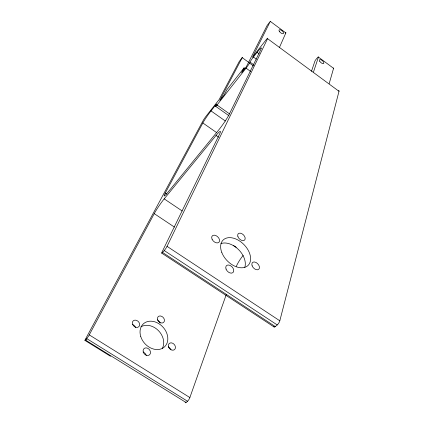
<?xml version="1.0" encoding="UTF-8"?>
<svg xmlns="http://www.w3.org/2000/svg" width="424" height="424" viewBox="0 0 424 424"><rect width="100%" height="100%" fill="white"/><g stroke="black" fill="none" stroke-linecap="round" stroke-linejoin="round"><path stroke-width="0.64" d="M242.321 57.463L219.754 100.488L224.232 94.801L226.877 89.734L244.086 67.84L245.152 68.608M273.925 326.528A3.434 1.076 -58.2 0 0 275.293 326.581L277.227 324.938A3.445 1.081 -58.1 0 0 279.814 320.793L339.004 91.298A4.478 0.917 -53.3 0 0 338.585 90.683M329.204 83.586L333.566 68.328L318.44 57.102A2.003 0.313 -53.5 0 0 317.539 57.616L316.362 58.984A1.998 0.313 -53.5 0 0 314.894 61.215L311.492 71.28M313.484 72.001L318.44 57.102M185.235 402.127A3.111 0.795 -60 0 0 186.051 402.498L187.53 401.242A3.116 0.8 -60 0 0 189.867 397.553L226.241 294.627M279.469 47.414L285.924 32.738L285.575 32.982M339.004 91.298L267.571 38.674A4.569 0.398 -54.4 0 0 265.959 40.004L252.428 57.224L270.385 21.2L267.009 25.663L246.365 66.701L241.585 72.774L244.086 67.84M186.051 402.498L85.478 340.053L86.745 338.612A3.201 0.35 -57.1 0 0 89.247 334.881L154.246 213.638A12.752 1.261 -55.8 0 1 164.189 198.877L216.039 135.463A13.791 1.505 -55.1 0 1 219.669 133.905L162.016 252.057A3.54 0.477 -56.4 0 0 162.567 252.45L164.242 250.547A3.551 0.482 -56.4 0 0 167.035 246.349L267.571 38.674M216.436 104.696L215.89 105.735A4.272 0.36 -54.9 0 0 217.003 105.014L246.068 68.158A4.484 0.392 -54.6 0 0 249.503 63.075L249.996 62.09A4.51 0.392 -54.5 0 1 253.409 57.033L257.092 52.353A11.427 1.007 -54.5 0 1 260.967 49.269L229.183 114.401A13.229 1.383 -55 0 1 218.811 129.845L167.31 193.01A12.232 1.171 -55.6 0 1 165.291 193.031L202.852 122.965A10.574 0.88 -55 0 1 211.009 110.913L215.339 105.412A4.229 0.355 -54.9 0 1 216.436 104.696L217.517 105.465M85.478 340.053A3.196 0.35 -57.1 0 1 85.441 339.211L203.085 120.655A4.129 0.334 -55 0 1 206.292 115.922L219.139 99.576L239.157 61.628L242.305 57.431M84.943 340.403L110.537 356.287M89.247 334.881L189.867 397.553M86.745 338.612L187.53 401.242M85.441 339.211L86.512 339.873M162.567 252.45L275.293 326.581M161.714 253.117L274.127 327.005M167.035 246.349L279.814 320.793M164.242 250.547L277.227 324.938M154.246 213.638L174.428 227.094M164.189 198.877L182.198 210.982M233.688 245.613L236.173 247.282M165.291 193.031L166.786 194.044M216.039 135.463L218.551 137.217M202.852 122.965L216.744 132.691M211.009 110.913L225.356 121.031M217.003 105.014L229.58 113.924M215.641 106.307L228.891 115.683M246.068 68.158L250.595 71.433M249.996 62.09L253.997 64.994M242.237 57.669L248.83 62.461M249.503 63.075L253.515 65.99M253.409 57.033L256.403 59.217M257.092 52.353L259.096 53.816M270.327 21.401L285.871 32.934M236.316 266.325A12.466 2.894 -56.7 0 1 243.175 255.407M333.232 68.206A1.993 0.36 -53.3 0 1 333.566 68.328M157.633 320.39A3.927 3.037 46.5 0 1 160.161 323.009M143.132 352.143A4.129 3.334 49.2 0 1 146.254 355.423M168.413 347.15A4.017 3.138 50.2 0 1 170.989 349.832M132.526 324.519A4.033 3.217 45 0 1 135.585 327.726M141.007 326.803A15.524 12.27 47.7 0 1 158.412 330.598A15.524 12.27 47.7 0 1 162.344 348.385M220.962 243.572A17.665 11.708 45.5 0 1 238.564 249.614A17.665 11.708 45.5 0 1 244.786 267.343M157.617 319.648A3.954 3.032 46.4 0 0 163.542 322.479A3.954 3.032 46.4 0 0 161.708 316.341A3.954 3.032 46.4 0 0 157.617 319.648M237.954 236.746A4.489 2.862 44.7 0 0 244.436 240.207A4.489 2.862 44.7 0 0 241.897 233.704A4.489 2.862 44.7 0 0 237.954 236.746M143.254 351.978A4.155 3.328 49 0 0 149.502 354.856A4.155 3.328 49 0 0 147.653 348.252A4.155 3.328 49 0 0 143.254 351.978M226.04 269.06A4.749 3.191 46.2 0 0 232.924 272.606A4.749 3.191 46.2 0 0 230.317 265.546A4.749 3.191 46.2 0 0 226.04 269.06M168.461 346.413A4.049 3.132 49.9 0 0 174.306 349.784A4.049 3.132 49.9 0 0 172.981 343.387A4.049 3.132 49.9 0 0 168.461 346.413M252.148 265.859A4.606 2.979 47 0 0 258.73 269.304A4.606 2.979 47 0 0 256.059 262.493A4.606 2.979 47 0 0 252.148 265.859M132.601 324.312A4.06 3.217 44.9 0 0 138.887 326.644A4.06 3.217 44.9 0 0 136.539 320.369A4.06 3.217 44.9 0 0 132.601 324.312M212.106 239.29A4.632 3.058 43.6 0 0 218.954 242.279A4.632 3.058 43.6 0 0 215.869 235.559A4.632 3.058 43.6 0 0 212.106 239.29M140.699 336.391A15.63 12.254 47.5 0 0 164.236 347.113A15.63 12.254 47.5 0 0 156.838 322.595A15.63 12.254 47.5 0 0 140.699 336.391M221.842 252.635A17.803 11.649 45.4 0 0 247.648 265.816A17.803 11.649 45.4 0 0 237.376 239.693A17.803 11.649 45.4 0 0 221.842 252.635M319.781 61.321A2.777 1.198 41.2 0 0 323.639 63.536A2.777 1.198 41.2 0 0 321.471 60.049A2.777 1.198 41.2 0 0 319.781 61.321M279.442 31.519A2.814 1.224 39.4 0 0 283.412 33.57A2.814 1.224 39.4 0 0 281.027 30.083A2.814 1.224 39.4 0 0 279.442 31.519"/></g></svg>
